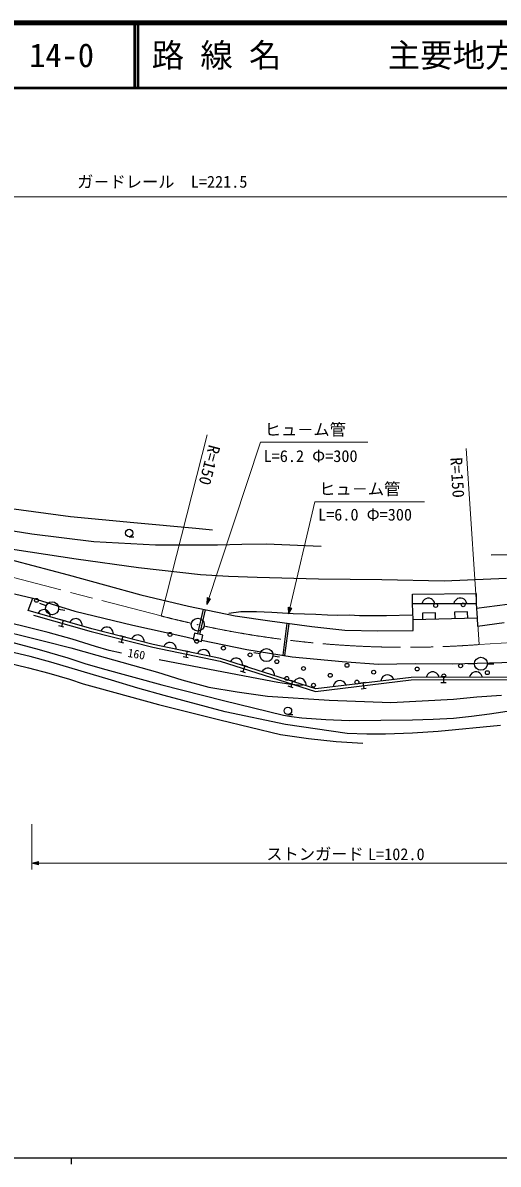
# Model space of a CAD drawing. Units: millimetres, scale not verified. Extents: x 40000 to 680000, y 20000 to 380000.
# Drawn here: x 160542 to 233741, y 204000 to 380000 of the extents above; entities that cross this region are included whole.
import ezdxf
from ezdxf.enums import TextEntityAlignment as Align

# ---------------------------------------------------------------- set-up
doc = ezdxf.new("R2010")
doc.units = ezdxf.units.MM
doc.header["$LTSCALE"] = 1000
doc.linetypes.add('CHAIN', pattern=[18.5, 12, -1.5, 3.5, -1.5])
for name, color, linetype, lineweight in [('M-BGD', 7, 'Continuous', 25), ('M-BMK', 2, 'CHAIN', 13), ('M-BMK-SRVR', 3, 'Continuous', 25), ('M-STR-HTXT', 7, 'Continuous', 13), ('M-TTL', 2, 'Continuous', 140), ('M-TTL-BAND', 7, 'Continuous', 25), ('M-TTL-LINE', 7, 'Continuous', 50)]:
    doc.layers.add(name, color=color, linetype=linetype, lineweight=lineweight)
doc.layers.add('M-TTL-TXT', color=7, linetype='Continuous')
doc.styles.add('ＭＳ ゴシック', font='')
doc.styles.get('ＭＳ ゴシック').set_extended_font_data('MS Gothic')

msp = doc.modelspace()

# ---------------------------------------------------------------- linework, layer by layer
at = {"layer": 'M-BGD'}
for p, q in [((150638, 299301), (167532, 294875)), ((176906, 300755), (177656, 300755)), ((167532, 294875), (178735, 291812)), ((159277, 291955), (162072, 291278)), ((161364, 289357), (162072, 291278)), ((162072, 291278), (168534, 289280)), ((164114, 290080), (163181, 290440)), ((178735, 291812), (186036, 290025)), ((220558, 291886), (230363, 292013)), ((220558, 290396), (220558, 291886)), ((220558, 290396), (230363, 290482)), ((230363, 290482), (220558, 290396)), ((222087, 290650), (222009, 290409)), ((222205, 290852), (222087, 290650)), ((222404, 291054), (222205, 290852)), ((222603, 291176), (222404, 291054)), ((222842, 291259), (222603, 291176)), ((223162, 291261), (222842, 291259)), ((223403, 291183), (223162, 291261)), ((223604, 291065), (223403, 291183)), ((223806, 290866), (223604, 291065)), ((223927, 290666), (223806, 290866)), ((224010, 290426), (223927, 290666)), ((226990, 290693), (226912, 290452)), ((227108, 290894), (226990, 290693)), ((227306, 291097), (227108, 290894)), ((227505, 291219), (227306, 291097)), ((227745, 291301), (227505, 291219)), ((228065, 291304), (227745, 291301)), ((228306, 291226), (228065, 291304)), ((228507, 291107), (228306, 291226)), ((228708, 290908), (228507, 291107)), ((228830, 290709), (228708, 290908)), ((228912, 290469), (228830, 290709)), ((230363, 292013), (230363, 290482)), ((230363, 290482), (230533, 288184)), ((171147, 286573), (161364, 289357)), ((162169, 288661), (171061, 286158)), ((162990, 289145), (162848, 288935)), ((163160, 289305), (162990, 289145)), ((163407, 289443), (163160, 289305)), ((163633, 289504), (163407, 289443)), ((163885, 289515), (163633, 289504)), ((164193, 289427), (163885, 289515)), ((164402, 289285), (164193, 289427)), ((164562, 289114), (164402, 289285)), ((164700, 288866), (164562, 289114)), ((164761, 288641), (164700, 288866)), ((164772, 288387), (164761, 288641)), ((166038, 289579), (167028, 289437)), ((168534, 289280), (177470, 287101)), ((186036, 290025), (193252, 288578)), ((187491, 285758), (188379, 289565)), ((187784, 285690), (188671, 289496)), ((220643, 287928), (220558, 290396)), ((224090, 289020), (222090, 288969)), ((222090, 288969), (222116, 287966)), ((224115, 288018), (224090, 289020)), ((229035, 289148), (227035, 289096)), ((227035, 289096), (227061, 288094)), ((229060, 288146), (229035, 289148)), ((166865, 286818), (166094, 287035)), ((166365, 288001), (167135, 287784)), ((166750, 287892), (166479, 286927)), ((167881, 287752), (167739, 287543)), ((168052, 287912), (167881, 287752)), ((168299, 288050), (168052, 287912)), ((168524, 288111), (168299, 288050)), ((168777, 288123), (168524, 288111)), ((169085, 288035), (168777, 288123)), ((169294, 287892), (169085, 288035)), ((169453, 287722), (169294, 287892)), ((169591, 287474), (169453, 287722)), ((169652, 287248), (169591, 287474)), ((169663, 286995), (169652, 287248)), ((177470, 287101), (185200, 285406)), ((193252, 288578), (198600, 287769)), ((198600, 287769), (205022, 286907)), ((200612, 282469), (201250, 287412)), ((200910, 282431), (201547, 287374)), ((205022, 286907), (210116, 286354)), ((230533, 288184), (220643, 287928)), ((220643, 286269), (220643, 287928)), ((230533, 288184), (230576, 286950)), ((230576, 286950), (234651, 287503)), ((171061, 286158), (180566, 283743)), ((180627, 284151), (171147, 286573)), ((172684, 286428), (172547, 286215)), ((172850, 286593), (172684, 286428)), ((173093, 286738), (172850, 286593)), ((173317, 286805), (173093, 286738)), ((173569, 286823), (173317, 286805)), ((173879, 286744), (173569, 286823)), ((174092, 286607), (173879, 286744)), ((174256, 286441), (174092, 286607)), ((174401, 286197), (174256, 286441)), ((174468, 285973), (174401, 286197)), ((174486, 285720), (174468, 285973)), ((175548, 285535), (176324, 285338)), ((175936, 285436), (175691, 284464)), ((177424, 285218), (177288, 285004)), ((177590, 285382), (177424, 285218)), ((177833, 285527), (177590, 285382)), ((178057, 285594), (177833, 285527)), ((178309, 285613), (178057, 285594)), ((178619, 285533), (178309, 285613)), ((178832, 285396), (178619, 285533)), ((178997, 285230), (178832, 285396)), ((179141, 284986), (178997, 285230)), ((185200, 285406), (186744, 285083)), ((186981, 285872), (186760, 284894)), ((188285, 285576), (186981, 285872)), ((188064, 284598), (188285, 285576)), ((210116, 286354), (215210, 286226)), ((215210, 286226), (220643, 286269)), ((176078, 284366), (175303, 284563)), ((179208, 284762), (179141, 284986)), ((179226, 284509), (179208, 284762)), ((180566, 283743), (190904, 281547)), ((190987, 281956), (180627, 284151)), ((182366, 284029), (182238, 283810)), ((182525, 284200), (182366, 284029)), ((182762, 284355), (182525, 284200)), ((182983, 284431), (182762, 284355)), ((183234, 284460), (182983, 284431)), ((183547, 284393), (183234, 284460)), ((183766, 284265), (183547, 284393)), ((183937, 284106), (183766, 284265)), ((184091, 283868), (183937, 284106)), ((184167, 283647), (184091, 283868)), ((184196, 283395), (184167, 283647)), ((186760, 284894), (188064, 284598)), ((188068, 284806), (195042, 283348)), ((188414, 283362), (188163, 283333)), ((188727, 283295), (188414, 283362)), ((186023, 282071), (185240, 282238)), ((185447, 283219), (186230, 283052)), ((185839, 283136), (185631, 282155)), ((187546, 282931), (187419, 282712)), ((187705, 283102), (187546, 282931)), ((187942, 283257), (187705, 283102)), ((188163, 283333), (187942, 283257)), ((188946, 283167), (188727, 283295)), ((189117, 283008), (188946, 283167)), ((189271, 282770), (189117, 283008)), ((189347, 282549), (189271, 282770)), ((189376, 282297), (189347, 282549)), ((205661, 277295), (190987, 281956)), ((192628, 281687), (192479, 281482)), ((192803, 281842), (192628, 281687)), ((193054, 281972), (192803, 281842)), ((193281, 282026), (193054, 281972)), ((193534, 282030), (193281, 282026)), ((193839, 281933), (193534, 282030)), ((194044, 281784), (193839, 281933)), ((194198, 281609), (194044, 281784)), ((194328, 281357), (194198, 281609)), ((195042, 283348), (202013, 282258)), ((197076, 282672), (196091, 282844)), ((199055, 282380), (200047, 282259)), ((202013, 282258), (209742, 281532)), ((190904, 281547), (205622, 276893)), ((194814, 279785), (194051, 280026)), ((194382, 281130), (194328, 281357)), ((194352, 280982), (195115, 280741)), ((194386, 280876), (194382, 281130)), ((194734, 280862), (194433, 279906)), ((197519, 280133), (197370, 279928)), ((197694, 280288), (197519, 280133)), ((197945, 280419), (197694, 280288)), ((198172, 280473), (197945, 280419)), ((198425, 280477), (198172, 280473)), ((198730, 280380), (198425, 280477)), ((198935, 280230), (198730, 280380)), ((199089, 280055), (198935, 280230)), ((199220, 279803), (199089, 280055)), ((209742, 281532), (215298, 281108)), ((215298, 281108), (220974, 281229)), ((220974, 281229), (226710, 281169)), ((223499, 279902), (223259, 279821)), ((223819, 279903), (223499, 279902)), ((224059, 279823), (223819, 279903)), ((226710, 281169), (236191, 281411)), ((230092, 281169), (229091, 281169)), ((229913, 279841), (229713, 279720)), ((230153, 279922), (229913, 279841)), ((230473, 279923), (230153, 279922)), ((230713, 279844), (230473, 279923)), ((230914, 279724), (230713, 279844)), ((232092, 281169), (233092, 281169)), ((199274, 279576), (199220, 279803)), ((199277, 279322), (199274, 279576)), ((201711, 278655), (202474, 278414)), ((202093, 278534), (201792, 277578)), ((202410, 278580), (202261, 278374)), ((202585, 278734), (202410, 278580)), ((202836, 278865), (202585, 278734)), ((203063, 278919), (202836, 278865)), ((203316, 278923), (203063, 278919)), ((203621, 278826), (203316, 278923)), ((203826, 278677), (203621, 278826)), ((203980, 278502), (203826, 278677)), ((204111, 278250), (203980, 278502)), ((204165, 278022), (204111, 278250)), ((205622, 276893), (220338, 278693)), ((220334, 279050), (205661, 277295)), ((208657, 278299), (208482, 278077)), ((208842, 278443), (208657, 278299)), ((209070, 278551), (208842, 278443)), ((209388, 278589), (209070, 278551)), ((209636, 278538), (209388, 278589)), ((209849, 278442), (209636, 278538)), ((210071, 278267), (209849, 278442)), ((210214, 278082), (210071, 278267)), ((210322, 277852), (210214, 278082)), ((212522, 278242), (213316, 278339)), ((212919, 278291), (213040, 277295)), ((215723, 278741), (215672, 278492)), ((215819, 278954), (215723, 278741)), ((215994, 279177), (215819, 278954)), ((216178, 279320), (215994, 279177)), ((216407, 279429), (216178, 279320)), ((216725, 279467), (216407, 279429)), ((216973, 279415), (216725, 279467)), ((217186, 279320), (216973, 279415)), ((217408, 279144), (217186, 279320)), ((217551, 278960), (217408, 279144)), ((217659, 278730), (217551, 278960)), ((240297, 279111), (220334, 279050)), ((220338, 278693), (240225, 278737)), ((222740, 279298), (222661, 279057)), ((222860, 279499), (222740, 279298)), ((223059, 279700), (222860, 279499)), ((223259, 279821), (223059, 279700)), ((224259, 279704), (224059, 279823)), ((224460, 279504), (224259, 279704)), ((224581, 279304), (224460, 279504)), ((224661, 279063), (224581, 279304)), ((224908, 279204), (225708, 279206)), ((225711, 278204), (224910, 278202)), ((225308, 279205), (225310, 278203)), ((229395, 279318), (229315, 279077)), ((229514, 279519), (229395, 279318)), ((229713, 279720), (229514, 279519)), ((231114, 279524), (230914, 279724)), ((231235, 279324), (231114, 279524)), ((231316, 279083), (231235, 279324)), ((202174, 277458), (201410, 277699)), ((204168, 277769), (204165, 278022)), ((208387, 277863), (208336, 277615)), ((208482, 278077), (208387, 277863)), ((213438, 277344), (212643, 277247)), ((201365, 273344), (202115, 273344))]:
    msp.add_line(p, q, dxfattribs=at)
for points in [[(130043, 308335), (133754, 307134), (137592, 306000), (141117, 305057), (144732, 304198), (148544, 303405), (152563, 302675), (161912, 301214), (171478, 300027), (180991, 299493), (190521, 299495), (194285, 299619), (198039, 299636), (206462, 299306)], [(142937, 307184), (145830, 306877), (148802, 306459), (158365, 305148), (167895, 303884), (177644, 302934), (187204, 302089), (189757, 301798)], [(129191, 306047), (138465, 303474), (141460, 302656), (144767, 301862), (153883, 299835), (156625, 299264), (159302, 298808), (168737, 297354), (178367, 296012), (187883, 294934), (192230, 294675), (196634, 294518), (206086, 294252), (215814, 294151), (225404, 293961), (235048, 294374)], [(309766, 286048), (304510, 287321), (295080, 289774), (285703, 291849), (276252, 294053), (266944, 296292), (263676, 297075), (260386, 297752), (256458, 298136), (252436, 298424), (248209, 298426), (243918, 298325), (240924, 298124), (237728, 298019), (232665, 297927)], [(110723, 295381), (114171, 295501), (117717, 295499), (120007, 295291), (122242, 294987), (124413, 294621), (126713, 294126), (135951, 291717), (145395, 289224), (154759, 286911), (163873, 284638), (167947, 283611), (171951, 282493), (181263, 279851), (185033, 278702), (189181, 277550), (193549, 276841), (198216, 276191), (207733, 275529), (217199, 275212), (226886, 275709), (230450, 276056), (234242, 276320)], [(175712, 282791), (173850, 283226), (171735, 283831), (168126, 284950), (164464, 285973), (155118, 288303), (152424, 288950), (149572, 289528), (147207, 289940), (144708, 290490), (142790, 291065), (140742, 291792), (140609, 291840)], [(230423, 289715), (239940, 290952), (242243, 291186), (244840, 291337), (247903, 291306), (251183, 291169), (255616, 290971), (260080, 290666), (269753, 289612), (274196, 288978), (278650, 288240), (288227, 286694), (297651, 284670), (306970, 282806), (308742, 282451)], [(109775, 287311), (112287, 288250), (114773, 289038), (116159, 289248), (117714, 289365), (119314, 289394), (120941, 289317), (123030, 289108), (125205, 288780), (134561, 286510), (143912, 284432), (148142, 283634), (152264, 282745), (161423, 280531), (164542, 279710), (167722, 278766), (169814, 278083), (172099, 277452), (181449, 274902), (190872, 272510), (200223, 270261), (204547, 269650), (208810, 269154), (212902, 268917)], [(220485, 288653), (216535, 288565), (212394, 288580), (210825, 288653), (209025, 288620), (207454, 288634), (205658, 288763), (202193, 288857), (198911, 289057), (196547, 289177), (194110, 289197), (192280, 288939)], [(158627, 284549), (163039, 283376), (167459, 282094), (170065, 281223), (172769, 280430), (181966, 277906), (191437, 275522), (200703, 273258), (201899, 273031), (203488, 272851), (207214, 272582), (210818, 272426), (220544, 272540), (223743, 272614), (226870, 272789), (229657, 273061), (232396, 273431), (236149, 274029)], [(234079, 271648), (224478, 270703), (220552, 270467), (216406, 270323), (213495, 270299), (210495, 270386), (200999, 271793), (191695, 273761), (182287, 276265), (178241, 277396), (174205, 278629), (164841, 281395), (161649, 282284), (158395, 283073)], [(203589, 277837), (201794, 277987), (199818, 278266), (190359, 280099), (181554, 281765)]]:
    msp.add_lwpolyline(points, dxfattribs=at)
for centre, major_axis in [((176906, 301326), (0, 572)), ((162646, 290939), (0, 301)), ((165048, 289720), (0, 1003)), ((224115, 290146), (0, 301)), ((228357, 290255), (0, 301)), ((183207, 285687), (0, 301)), ((187319, 284637), (0, 301)), ((191431, 283587), (0, 301)), ((198062, 282500), (0, 1003)), ((195544, 282537), (0, 301)), ((199656, 281486), (0, 301)), ((231092, 281169), (0, 1003)), ((203768, 280436), (0, 301)), ((210460, 280922), (0, 301)), ((214572, 279872), (0, 301)), ((221265, 280357), (0, 301)), ((227957, 280843), (0, 301)), ((232069, 279793), (0, 301)), ((201188, 278900), (0, 301)), ((205300, 277850), (0, 301)), ((207880, 279386), (0, 301)), ((211993, 278336), (0, 301)), ((225377, 279307), (0, 301)), ((201365, 273915), (0, 572))]:
    msp.add_ellipse(centre, major_axis=major_axis, ratio=0.997557, dxfattribs=at)
at = {"layer": 'M-BMK'}
for p, q in [((118982, 304869), (181835, 288541)), ((230819, 284125), (239131, 284617))]:
    msp.add_line(p, q, dxfattribs=at)
for start_param, end_param in [(2.887253, 2.9192448), (2.9325737, 3.2165415)]:
    msp.add_ellipse((219584, 434103), major_axis=(0, 150401), ratio=0.997557, start_param=start_param, end_param=end_param, dxfattribs=at)
at = {"layer": 'M-BMK-SRVR'}
for radius in [1000, 40]:
    msp.add_circle((187476, 287194), radius, dxfattribs=at)
at = {"layer": 'M-STR-HTXT'}
for p, q in [((97362, 353170), (308011, 353170)), ((181835, 288541), (188919, 316454)), ((188856, 290327), (197123, 315312)), ((197123, 315312), (213657, 315312)), ((230819, 284125), (228806, 314371)), ((201441, 288842), (205513, 306159)), ((205513, 306159), (222417, 306159)), ((188856, 290327), (188905, 291367)), ((189436, 291190), (188856, 290327)), ((188905, 291367), (189436, 291190)), ((188944, 290593), (188968, 291303)), ((189348, 291177), (188944, 290593)), ((188968, 291303), (189348, 291177)), ((188994, 290745), (189031, 291240)), ((189259, 291164), (188994, 290745)), ((189031, 291240), (189259, 291164)), ((189070, 290974), (189095, 291177)), ((189171, 291152), (189070, 290974)), ((189095, 291177), (189171, 291152)), ((201441, 288842), (201398, 289883)), ((201398, 289883), (201943, 289754)), ((201943, 289754), (201441, 288842)), ((201505, 289116), (201467, 289825)), ((201467, 289825), (201856, 289733)), ((201856, 289733), (201505, 289116)), ((201542, 289272), (201536, 289768)), ((201536, 289768), (201769, 289713)), ((201769, 289713), (201542, 289272)), ((201597, 289506), (201604, 289710)), ((201682, 289692), (201597, 289506)), ((201604, 289710), (201682, 289692)), ((161947, 256436), (161947, 249416)), ((161947, 250418), (162947, 250699)), ((161947, 250418), (261119, 250418)), ((162947, 250138), (161947, 250418)), ((162227, 250418), (162907, 250619)), ((162907, 250218), (162227, 250418)), ((162387, 250418), (162867, 250539)), ((162867, 250298), (162387, 250418)), ((162627, 250418), (162827, 250458)), ((162827, 250378), (162627, 250418)), ((162827, 250458), (162827, 250378)), ((162867, 250539), (162867, 250298)), ((162907, 250619), (162907, 250218)), ((162947, 250699), (162947, 250138))]:
    msp.add_line(p, q, dxfattribs=at)
at = {"layer": 'M-TTL'}
msp.add_line((680000, 380000), (40000, 380000), dxfattribs=at)
at = {"layer": 'M-TTL-BAND'}
for p, q in [((40000, 205000), (579000, 205000)), ((168000, 205000), (168000, 204000))]:
    msp.add_line(p, q, dxfattribs=at)
at = {"layer": 'M-TTL-LINE'}
for p, q in [((177750, 380000), (177750, 370000)), ((178250, 380000), (178250, 370000)), ((40000, 370000), (680000, 370000))]:
    msp.add_line(p, q, dxfattribs=at)

# ---------------------------------------------------------------- texts
at = {"layer": 'M-STR-HTXT', "style": 'ＭＳ ゴシック'}
for s, p in [('ガ－ドレール\u3000L=221.5', (168897, 354026)), ('ヒュ－ム管', (197789, 315813)), ('L=6.2 Φ=300', (197616, 311725)), ('ヒュ－ム管', (206180, 306660)), ('L=6.0 Φ=300', (206007, 302696)), ('ストンガード', (198038, 250366)), ('L=102.0', (213688, 250332))]:
    msp.add_text(s, height=1833, dxfattribs=at).set_placement(p, align=Align.BOTTOM_LEFT)
for s, height, rotation, p in [('R=150', 1833, 255.235, (188670, 315184)), ('R=150', 1833, 273.491, (225820, 312899)), ('160', 1320, 350.477, (176536, 281843))]:
    msp.add_text(s, height=height, rotation=rotation, dxfattribs=at).set_placement(p, align=Align.BOTTOM_LEFT)
at = {"layer": 'M-TTL-TXT', "style": 'ＭＳ ゴシック'}
for s, p in [('14-0', (161521, 375000)), ('路 線 名', (180380, 375000)), ('主要地方道周東美川線', (216734, 375000))]:
    msp.add_text(s, height=3666, dxfattribs=at).set_placement(p, align=Align.MIDDLE_LEFT)

doc.saveas('drawing.dxf')
